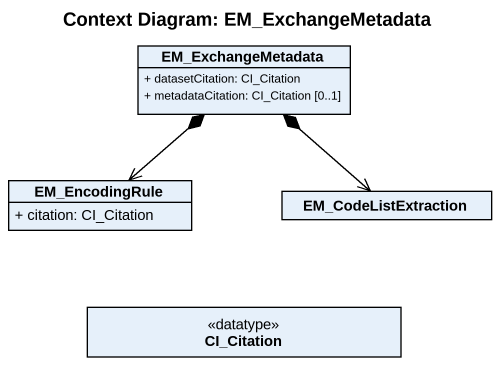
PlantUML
@startuml
title Context Diagram: EM_ExchangeMetadata
hide circle
hide empty members
skinparam classAttributeIconSize 0
class EM_ExchangeMetadata {
  + datasetCitation: CI_Citation
  + metadataCitation: CI_Citation [0..1]
}
class EM_EncodingRule {
  + citation: CI_Citation
}
class EM_CodeListExtraction
class CI_Citation <<datatype>>
EM_ExchangeMetadata *--> EM_EncodingRule
EM_ExchangeMetadata *--> EM_CodeListExtraction
@enduml
